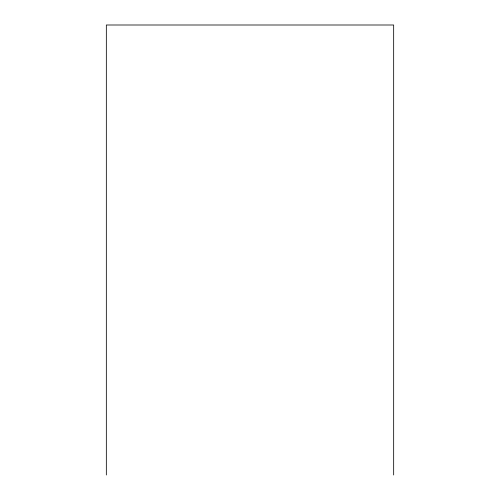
<?xml version="1.0" encoding="UTF-8"?>
<svg xmlns="http://www.w3.org/2000/svg" width="500" height="500" viewBox="0 0 500 500"><rect width="100%" height="100%" fill="white"/><g stroke="black" fill="none" stroke-linecap="round" stroke-linejoin="round"><path stroke-width="0.75" d="M393.663 475L393.663 25L106.337 25L106.337 475"/></g></svg>
